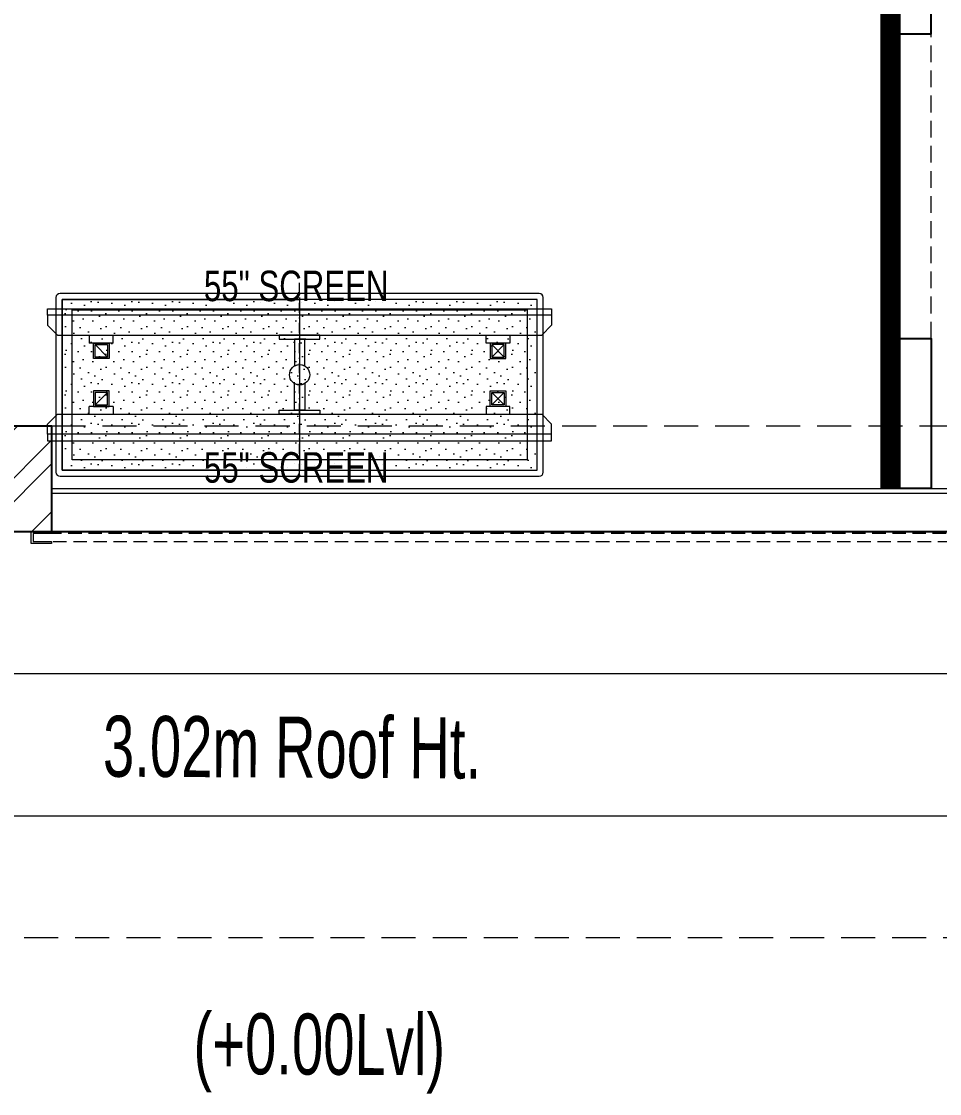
# Model space of a CAD drawing. Header units: feet. Extents: x 2549014 to 2559749, y -5462536 to -5450416.
# Drawn here: x 2553659 to 2555920, y -5462536 to -5459896 of the extents above; entities that cross this region are included whole.
import ezdxf
from ezdxf.enums import TextEntityAlignment as Align

# ---------------------------------------------------------------- set-up
doc = ezdxf.new("R2010")
doc.units = ezdxf.units.FT
doc.header["$LTSCALE"] = 33
doc.header["$MEASUREMENT"] = 0
for name, pattern in [('a_p6_plan_L18$0$HIDDEN', [0.375, 0.25, -0.125]), ('ACAD_ISO03W100', [30, 12, -18]), ('DASHDOT2', [0.5, 0.25, -0.125, 0, -0.125]), ('HIDDEN', [9.524999999999995, 6.349999999999997, -3.174999999999998]), ('HIDDEN2', [4.7624999999999975, 3.174999999999998, -1.587499999999999]), ('HIDDENX2', [0.75, 0.5, -0.25])]:
    doc.linetypes.add(name, pattern=pattern)
for name, color, linetype, lineweight in [('A-Glazing', 4, 'Continuous', 20), ('A-shutter', 8, 'Continuous', 18), ('A-STAIR', 6, 'Continuous', 5), ('beam', 90, 'Continuous', 9), ('LENS-DIM', 252, 'Continuous', 5), ('LENS-HATCH', 251, 'Continuous', 5), ('LENS-PARTITION', 21, 'Continuous', 25), ('LENS-TEXT', 31, 'Continuous', 5), ('LENS_CURTAIN', 5, 'a_p6_plan_L18$0$HIDDEN', 9), ('LK-EQPMT', 3, 'Continuous', 18), ('LK-FF&E FLOOR', 1, 'Continuous', 9), ('LK-FLUTTED FINISH', 20, 'Continuous', 30), ('LK-IT', 3, 'Continuous', 18), ('LN-ELEVATION-2', 103, 'Continuous', 20), ('LN-ELEVATION-5', 167, 'Continuous', 5), ('LN-HATCH', 251, 'Continuous', 0), ('rolling shutter', 1, 'Continuous', 5), ('TEXT', 1, 'Continuous', 0)]:
    doc.layers.add(name, color=color, linetype=linetype, lineweight=lineweight)
doc.layers.add('A-WALL', color=1, linetype='Continuous')
doc.styles.add('LK TXT', font='GILC____.TTF', dxfattribs={"height": 100})
doc.styles.get("Standard").update_dxf_attribs({"font": 'GILC____.TTF'})

# ---------------------------------------------------------------- blocks, each defined once
blk = doc.blocks.new('*U44')
at = {"layer": 'A-shutter', "color": 5, "ltscale": 10}
for points in [[(41038044.48334346, -1561539.224195756), (41038044.48334352, -1561544.224195756), (41037999.48334351, -1561544.224196196), (41037999.48334372, -1561564.224196195), (41038044.48334371, -1561564.224195763), (41038044.48334375, -1561569.224195756), (41037994.48334377, -1561569.22419624), (41037994.48334346, -1561539.22419624)], [(41041390.48334345, -1561539.224195756), (41041390.4833434, -1561544.224195756), (41041435.48334341, -1561544.224196196), (41041435.48334321, -1561564.224196195), (41041390.48334321, -1561564.224195763), (41041390.48334316, -1561569.224195756), (41041440.48334316, -1561569.22419624), (41041440.48334346, -1561539.22419624)]]:
    blk.add_lwpolyline(points, close=True, dxfattribs=at)
at = {"layer": 'A-shutter', "color": 5, "linetype": 'HIDDENX2', "ltscale": 2}
blk.add_lwpolyline([(41037999.48334333, -1561544.224196389), (41037999.48334351, -1561564.224196389), (41041435.48334341, -1561564.224191636), (41041435.48334321, -1561544.224191635)], close=True, dxfattribs=at)
blk = doc.blocks.new('A$C5bd52c87')
at = {"layer": 'LN-HATCH'}
h = blk.add_hatch(dxfattribs=at)
h.set_pattern_fill('ANSI32', color=256, scale=333, angle=180)
h.set_pattern_definition([(225, (-7269012.479034993, 5277620.569756639), (88.29995930067012, -88.29995930067015), []), (225, (-7269071.345674428, 5277620.569756639), (88.29995930067012, -88.29995930067015), [])])
h.paths.add_polyline_path([(4966.6885955045, 1150.895703239366), (-3808.3114044955, 1150.895703239366), (-3808.3114044955, 890.8957041930406), (4966.6885955045, 890.8957041930406)])
h.paths.add_polyline_path([(-3808.3114044955, 890.8957041930406), (-4068.311405449175, 890.8957041930406), (-4068.311405449175, -2340.104296760634), (-3808.3114044955, -2340.104296760634)])
h.paths.add_polyline_path([(-3808.3114044955, -2600.104296760634), (-4068.311405449175, -2600.104296760634), (-4068.311405449175, -6198.104296760633), (-3808.3114044955, -6198.104296760633)])
h.paths.add_polyline_path([(650.6885955045, -6198.104296760633), (-169.3114044955, -6198.104296760633), (-169.3114044955, -6458.104296760634), (650.6885955045, -6458.104296760634)])
h.paths.add_polyline_path([(6346.626095500774, 1150.895703239366), (5906.6885955045, 1150.895703239366), (5906.6885955045, 890.8957041930406), (6346.626095500774, 890.8957041930406)])
h.paths.add_polyline_path([(4521.626095500775, -480.1042967606336), (4526.688595504499, -480.1042967606336), (4521.626095500775, 890.8957041930406), (4266.688594550825, 890.8957041930406), (4266.688594550825, -1073.104296758771), (4521.626095500775, -1073.104296758771)])
h.paths.add_polyline_path([(5281.626095500776, -423.1042967587709), (5281.626095500776, -583.1042967587709), (6406.751095508226, -583.1042967587709), (6406.751095508226, -2340.104296760634), (6666.751095508226, -2340.104296760634), (6666.751095508226, 890.8957041930406), (6347.954220505432, 890.8957041921095), (6345.422970503569, -423.1042967597022)])
h.paths.add_polyline_path([(4426.6885955045, -2618.104296758771), (4266.688594550825, -2618.104296758771), (4266.688594550825, -6198.104296760633), (4526.688595504499, -6198.104296760633), (4526.688595504499, -3798.104296760634), (6666.751095508224, -3798.104296760634), (6666.751095508224, -2600.104296760634), (6406.751095508226, -2600.104296760634), (6406.751095508226, -3538.104296760634), (4426.6885955045, -3538.104296760633)])
h.paths.add_polyline_path([(4264.188594550826, -2358.104296758771), (4524.1885955045, -2358.104296758771), (4526.626095500774, -1823.104296758771), (4266.688594550825, -1823.104296758771)])
at = {"layer": 'A-Glazing', "elevation": 17940.12951759458}
blk.add_lwpolyline([(650.6885954970494, -6352.227998980321), (3996.6885955045, -6352.22799898591), (3996.6885955045, -6364.227998985909), (650.6885954970494, -6364.227998980322)], close=True, dxfattribs=at)
at = {"layer": 'A-STAIR', "color": 6}
for p, q in [((-4068.311405449175, -6808.104295806959), (4526.688595504499, -6808.104295806959)), ((-4068.311405449175, -7158.104296760633), (4526.688595504499, -7158.104296760633))]:
    blk.add_line(p, q, dxfattribs=at)
at = {"layer": 'A-WALL'}
for p, q in [((-169.3114044955, -6198.104296760633), (650.6885955045, -6198.104296760633)), ((650.6885955045, -6198.104296760633), (650.6885955045, -6458.104296760634)), ((-169.3114044955, -6458.104296760634), (650.6885955045, -6458.104296760634))]:
    blk.add_line(p, q, dxfattribs=at)
blk.add_lwpolyline([(-3808.373904499226, 890.8957041949033), (-3808.373904499226, -6198.104296758771), (-3561.373904499225, -6198.104296758771), (-3561.373904499225, -6458.10429675877), (-169.3739044992253, -6458.10429675877), (-169.3739044992253, -6198.104296758771), (650.6260955007746, -6198.104296758771), (650.6260955007746, -6458.10429675877), (3996.626095500775, -6458.10429675877)], dxfattribs=at)
at = {"layer": 'beam', "linetype": 'HIDDEN', "ltscale": 0.4}
blk.add_line((-4068.311405449175, -7458.104296760634), (4526.688595504499, -7458.104296760634), dxfattribs=at)
blk.add_lwpolyline([(650.6885955045, -6198.104296760633), (3996.6885955045, -6198.104296760633), (3996.6885955045, -6458.104296760634), (650.6885955045, -6458.104296760634)], close=True, dxfattribs=at)
at = {"layer": 'rolling shutter'}
blk.add_blockref('*U44', (-41037393.79474794, 1555081.119898995, 17940.12951759458), dxfattribs=at)
at = {"layer": 'TEXT', "linetype": 'Continuous', "width": 0.9}
blk.add_text('3.02m Roof Ht.', height=150.0808625336938, rotation=359.6964834970833, dxfattribs=at).set_placement((1242.962587089278, -7064.306815223769), align=Align.CENTER)
blk.add_text('(+0.00Lvl)', height=150.0808625336938, rotation=359.6964834970833, dxfattribs=at).set_placement((1000.222712249495, -7794.099891738966))
blk = doc.blocks.new('2 seater bench')
at = {"layer": 'LENS-HATCH', "lineweight": 0}
h = blk.add_hatch(dxfattribs=at)
h.set_pattern_fill('STIP1', color=177, scale=100, angle=269.9999999999999, pattern_type=2)
h.set_pattern_definition([(270, (6617251.078707985, -170421.6063060569), (100, -1.516e-13), [0, -100]), (270, (6617235.078707984, -170433.6063060569), (100, -1.516e-13), [0, -100]), (270, (6617211.078707985, -170428.6063060569), (100, -1.516e-13), [0, -100]), (270, (6617188.078707985, -170463.6063060569), (100, -1.516e-13), [0, -100]), (270, (6617224.078707985, -170460.6063060569), (100, -1.516e-13), [0, -100]), (270, (6617248.078707985, -170487.6063060569), (100, -1.516e-13), [0, -100]), (270, (6617255.078707985, -170452.6063060569), (100, -1.516e-13), [0, -100]), (270, (6617214.078707985, -170494.6063060569), (100, -1.516e-13), [0, -100]), (270, (6617182.078707985, -170489.6063060569), (100, -1.516e-13), [0, -100]), (270, (6617167.078707985, -170415.6063060568), (100, -1.516e-13), [0, -100]), (270, (6617187.078707985, -170433.6063060569), (100, -1.516e-13), [0, -100]), (270, (6617168.078707984, -170447.6063060569), (100, -1.516e-13), [0, -100]), (270, (6617232.078707985, -170508.6063060569), (100, -1.516e-13), [0, -100]), (270, (6617207.078707984, -170476.6063060568), (100, -1.516e-13), [0, -100]), (270, (6617240.078707984, -170468.6063060569), (100, -1.516e-13), [0, -100]), (270, (6617231.078707984, -170485.6063060569), (100, -1.516e-13), [0, -100]), (270, (6617204.078707985, -170449.6063060568), (100, -1.516e-13), [0, -100]), (270, (6617258.078707984, -170477.6063060569), (100, -1.516e-13), [0, -100]), (270, (6617199.078707984, -170508.6063060569), (100, -1.516e-13), [0, -100]), (270, (6617169.078707985, -170505.6063060569), (100, -1.516e-13), [0, -100])])
h.paths.add_polyline_path([(585, 210), (0, 210), (0, -210), (585, -210)])
h.paths.add_polyline_path([(0, 245), (0, -210)])
h.paths.add_polyline_path([(-585, 210), (0, 210), (0, -210), (-585, -210)])
at = {"layer": 'LN-ELEVATION-2', "ltscale": 0.5}
for points in [[(-585, 210), (0, 210), (0, -210), (-585, -210)], [(585.0000000009313, 210), (0, 210), (0, -210), (585.0000000009313, -210)]]:
    blk.add_lwpolyline(points, close=True, dxfattribs=at)
at = {"layer": 'LN-ELEVATION-5', "ltscale": 0.5}
blk.add_lwpolyline([(590, 225), (-590, 225, 0.4142135623730951), (-600, 215), (-600, -215, 0.4142135623730951), (-590, -225), (590, -225, 0.4142135623730951), (600, -215), (600, 215, 0.4142135623730951)], format="xyb", close=True, dxfattribs=at)
blk.add_lwpolyline([(585, 210), (-585, 210), (-585, -210), (585, -210)], close=True, dxfattribs=at)
at = {"layer": 'LN-ELEVATION-5', "linetype": 'HIDDEN2', "ltscale": 11}
blk.add_lwpolyline([(-560, 185), (560.0000000009313, 185), (560.0000000009313, -185), (-560, -185)], close=True, dxfattribs=at)
blk = doc.blocks.new('55INCH')
at = {"layer": 'LK-EQPMT', "ltscale": 12}
for p, q in [((2111558.8162113, 1135690.450573809), (2111583.24744553, 1135690.450467438)), ((2111583.24744553, 1135690.450467438), (2111607.67857339, 1135666.019126837)), ((2111607.678786132, 1134473.881595297), (2111607.67857339, 1135666.019126837)), ((2111607.678233332, 1135587.915183341), (2111627.204219206, 1135587.915098327)), ((2111627.204219206, 1135587.915098327), (2111627.203964163, 1135529.337140705)), ((2111627.203964163, 1135529.337140705), (2111607.67797829, 1135529.337225719)), ((2111627.205367106, 1134610.5634114), (2111607.679381233, 1134610.563496414)), ((2111627.205367106, 1134610.5634114), (2111627.205112064, 1134551.985453778)), ((2111607.679126189, 1134551.985538793), (2111627.205112064, 1134551.985453778)), ((2111583.247445532, 1134449.450467438), (2111607.678786132, 1134473.881595297)), ((2111558.8162113, 1134449.45057381), (2111583.247445532, 1134449.450467438))]:
    blk.add_line(p, q, dxfattribs=at)
at = {"layer": 'LK-EQPMT'}
for p, q in [((2111661.614206139, 1135573.919317673), (2111631.027374502, 1135543.33275238)), ((2111661.614072967, 1135543.332619208), (2111631.027507674, 1135573.919450845)), ((2111661.615356252, 1134597.075782953), (2111631.028524615, 1134566.48921766))]:
    blk.add_line(p, q, dxfattribs=at)
at = {"layer": 'LK-EQPMT', "ltscale": 12}
blk.add_lwpolyline([(2111542.593620929, 1135690.450644441), (2111558.8162113, 1135690.450573809), (2111558.8162113, 1134449.45057381), (2111542.593620929, 1134449.450644441)], close=True, dxfattribs=at)
at = {"layer": 'LK-EQPMT'}
for points in [[(2111627.204187012, 1135577.742804799), (2111627.204020548, 1135539.509431718), (2111665.437393629, 1135539.509265254), (2111665.437560093, 1135577.742638335)], [(2111631.027507674, 1135573.919450845), (2111631.027374502, 1135543.33275238), (2111661.614072967, 1135543.332619208), (2111661.614206139, 1135573.919317673)], [(2111627.20517066, 1134562.665896998), (2111627.205337125, 1134600.89927008), (2111665.438710206, 1134600.899103615), (2111665.438543742, 1134562.665730534)], [(2111631.028524615, 1134566.48921766), (2111631.028657786, 1134597.075916125), (2111661.615356252, 1134597.075782953), (2111661.61522308, 1134566.489084489)]]:
    blk.add_lwpolyline(points, close=True, dxfattribs=at)

msp = doc.modelspace()

# ---------------------------------------------------------------- linework, layer by layer
at = {"layer": 'LENS-PARTITION'}
for points in [[(2555799.10819104, -5459926.919290116), (2555899.108191039, -5459926.919290116), (2555899.108191039, -5457942.14313708), (2555799.10819104, -5457942.14313708)], [(2555799.10819104, -5460676.919290115), (2555899.108191039, -5460676.919290115), (2555899.108191039, -5461046.266839304), (2555799.10819104, -5461046.266839304)]]:
    msp.add_lwpolyline(points, close=True, dxfattribs=at)
at = {"layer": 'LENS_CURTAIN', "ltscale": 5}
msp.add_lwpolyline([(2555799.10819104, -5459926.919290116), (2555799.10819104, -5460676.919290115), (2555899.108191039, -5460676.919290115), (2555899.108191039, -5459926.919290116)], close=True, dxfattribs=at)
at = {"layer": 'LK-FLUTTED FINISH', "linetype": 'ACAD_ISO03W100', "ltscale": 0.05, "const_width": 50}
msp.add_lwpolyline([(2554849.045690084, -5455346.143136126), (2555799.10819104, -5455346.143136126), (2555799.10819103, -5461046.266839304)], dxfattribs=at)
at = {"layer": 'LK-IT', "color": 1, "linetype": 'DASHDOT2', "ltscale": 3}
msp.add_line((2554344.319478972, -5461010.601660159), (2554344.319478972, -5460521.584683242), dxfattribs=at)
at = {"layer": 'LK-IT'}
for points in [[(2554394.319478972, -5460668.678228301), (2554294.319478972, -5460668.678228301), (2554294.319478972, -5460678.678228301), (2554394.319478972, -5460678.678228301)], [(2554394.319478972, -5460863.508115099), (2554294.319478972, -5460863.508115099), (2554294.319478972, -5460853.508115099), (2554394.319478972, -5460853.508115099)]]:
    msp.add_lwpolyline(points, close=True, dxfattribs=at)
for points in [[(2554356.819478972, -5460744.442536604), (2554356.819478972, -5460678.678228301), (2554331.819478972, -5460678.678228301), (2554331.819478972, -5460744.442536604, -0.26794919244356), (2554356.819478972, -5460744.442536604, 0.9999999999999998)], [(2554356.819478972, -5460787.743806795), (2554356.819478972, -5460853.508115099), (2554331.819478972, -5460853.508115099), (2554331.819478972, -5460787.743806795, 0.26794919244356), (2554356.819478972, -5460787.743806795, -0.9999999999999998)]]:
    msp.add_lwpolyline(points, format="xyb", dxfattribs=at)
at = {"layer": 'LK-IT', "color": 1}
msp.add_circle((2554344.319478972, -5460766.0931717), 25, dxfattribs=at)

# ---------------------------------------------------------------- block references
at = {"layer": 'LENS-DIM', "color": 2}
msp.add_blockref('A$C5bd52c87', (2553082.419596491, -5454694.03884032), dxfattribs=at)
at = {"layer": 'LK-FF&E FLOOR'}
msp.add_blockref('2 seater bench', (2554344.319478972, -5460791.0931717), dxfattribs=at)
at = {"layer": 'LK-IT', "rotation": 270}
msp.add_blockref('55INCH', (1419274.368834531, -3349060.99955077), dxfattribs=at)
at = {"layer": 'LK-IT', "xscale": -1, "rotation": 270}
msp.add_blockref('55INCH', (1419274.368834531, -7572471.186792625), dxfattribs=at)

# ---------------------------------------------------------------- texts
at = {"layer": 'LENS-TEXT', "color": 0, "linetype": 'Continuous', "ltscale": 3, "char_height": 75, "width": 783.9636358173434, "attachment_point": 5, "style": 'LK TXT'}
for insert in [(2554335.85713548, -5460547.877112226), (2554335.85713548, -5460994.877112225)]:
    msp.add_mtext('\\pt225;55" SCREEN', dxfattribs=dict(at, insert=insert))

doc.saveas('drawing.dxf')
